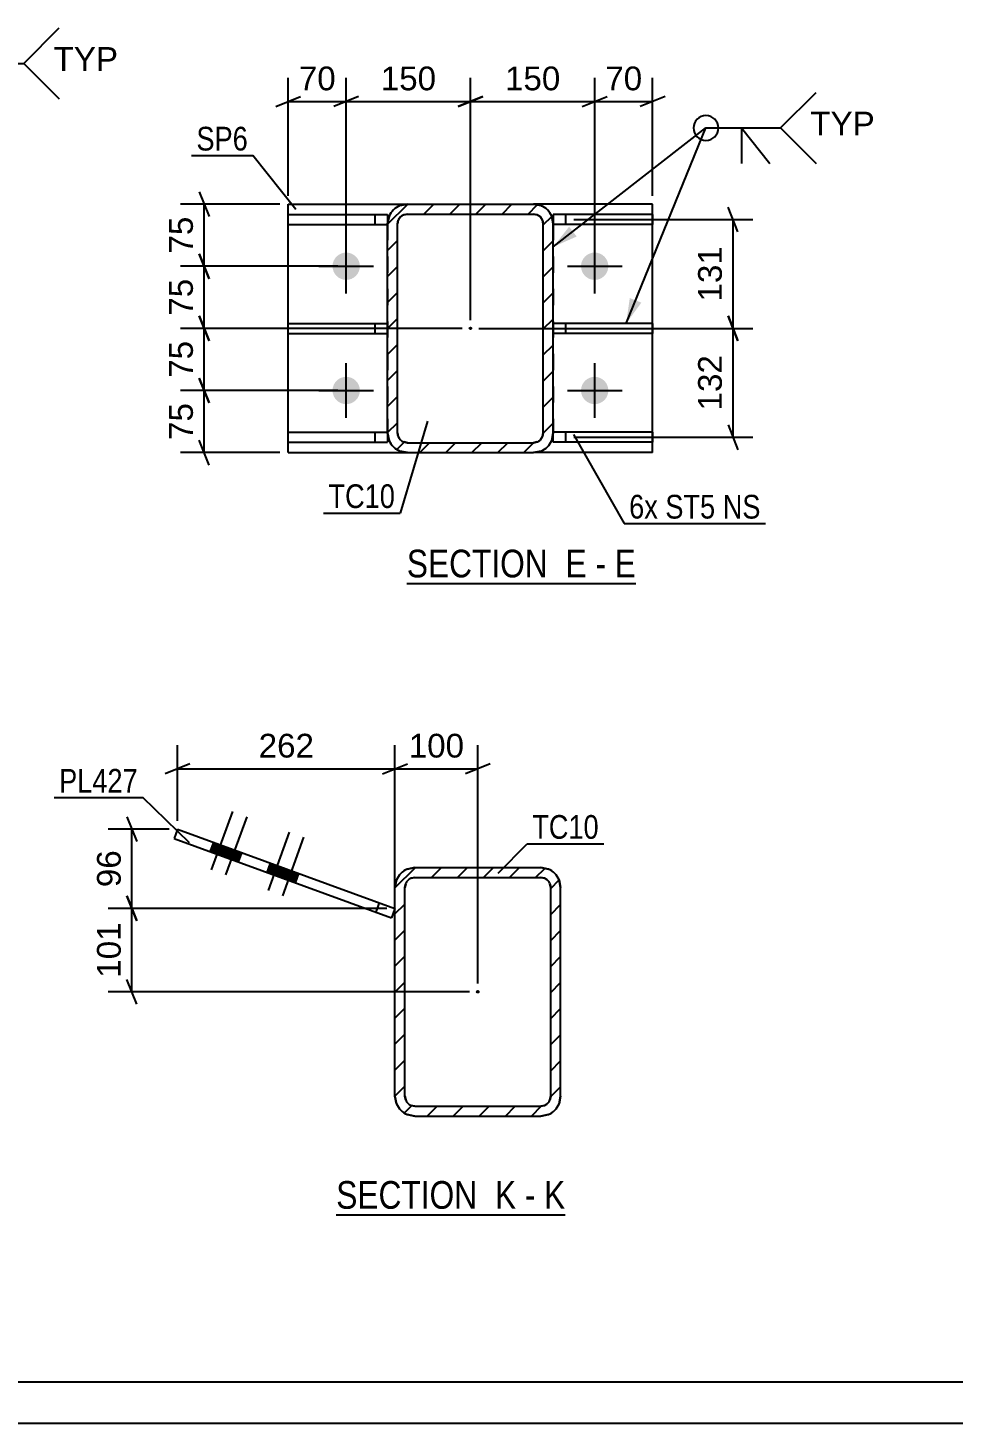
# Model space of a CAD drawing. Header units: millimetres. Extents: x -178 to 663, y -245 to 349.
# Drawn here: x 107.5 to 219.2, y -244.7 to -76.3 of the extents above; entities that cross this region are included whole.
import ezdxf

# ---------------------------------------------------------------- set-up
doc = ezdxf.new("R2010")
doc.units = ezdxf.units.MM
doc.linetypes.add('DXK_LINE_DOT2', pattern=[3.9198, 1.9599, -1.9599])
doc.linetypes.add('DXK_LINE_DOT3', pattern=[5.9187, 2.979, -0.9799, 0.9799, -0.9799])
doc.styles.add('Arial', font='ARIAL.TTF', dxfattribs={"height": 0.2})
doc.styles.add('Arial Narrow', font='ARIALN.TTF', dxfattribs={"height": 0.2})

# ---------------------------------------------------------------- blocks, each defined once
blk = doc.blocks.new('Unknown-339278997-1130')
at = {"color": 5, "linetype": 'Continuous'}
for p, q in [((-173.19, -239.71), (657.81, -239.71)), ((-178.19, -244.71), (662.81, -244.71))]:
    blk.add_line(p, q, dxfattribs=at)
blk = doc.blocks.new('Unknown-339278997-15 - 21309')
at = {"color": 6, "linetype": 'Continuous'}
blk.add_line((153.23, -143.36), (180.88, -143.36), dxfattribs=at)
at = {"color": 0, "linetype": 'Continuous'}
for points in [[(171.34, -142.61), (171.34, -139.11), (153.23, -139.11), (153.23, -142.61)], [(174.95, -142.61), (174.95, -139.11), (172.39, -139.11), (172.39, -142.61)], [(177.27, -142.61), (177.27, -139.11), (176, -139.11), (176, -142.61)], [(180.88, -142.61), (180.88, -139.11), (178.32, -139.11), (178.32, -142.61)]]:
    blk.add_wipeout(points, dxfattribs=at)
at = {"color": 7, "linetype": 'Continuous', "style": 'Arial Narrow'}
for s, p in [('SECTION ', (153.23, -142.61)), ('E', (172.39, -142.61)), ('E', (178.32, -142.61)), ('-', (176, -142.61))]:
    blk.add_text(s, height=3.34, dxfattribs=at).set_placement(p)
blk = doc.blocks.new('Unknown-339278997-26 - 28630')
at = {"color": 6, "linetype": 'Continuous'}
blk.add_line((144.71, -219.58), (172.36, -219.58), dxfattribs=at)
at = {"color": 0, "linetype": 'Continuous'}
for points in [[(162.82, -218.83), (162.82, -215.33), (144.71, -215.33), (144.71, -218.83)], [(166.42, -218.83), (166.42, -215.33), (163.87, -215.33), (163.87, -218.83)], [(168.75, -218.83), (168.75, -215.33), (167.47, -215.33), (167.47, -218.83)], [(172.36, -218.83), (172.36, -215.33), (169.8, -215.33), (169.8, -218.83)]]:
    blk.add_wipeout(points, dxfattribs=at)
at = {"color": 7, "linetype": 'Continuous', "style": 'Arial Narrow'}
for s, p in [('SECTION ', (144.71, -218.83)), ('K', (163.87, -218.83)), ('K', (169.8, -218.83)), ('-', (167.47, -218.83))]:
    blk.add_text(s, height=3.34, dxfattribs=at).set_placement(p)
blk = doc.blocks.new('Part-339278997-21330 - 21309')
at = {"color": 2, "linetype": 'Continuous'}
for p, q in [((182.91, -125.1), (170.91, -125.1)), ((170.91, -126.3), (170.91, -125.15)), ((182.91, -126.3), (170.91, -126.3)), ((182.91, -125.1), (182.91, -126.3))]:
    blk.add_line(p, q, dxfattribs=at)
at = {"color": 7, "linetype": 'DXK_LINE_DOT2'}
for p, q in [((170.91, -125.15), (170.91, -125.1)), ((170.91, -125.1), (170.91, -125.15)), ((172.41, -126.3), (172.41, -125.1))]:
    blk.add_line(p, q, dxfattribs=at)
blk = doc.blocks.new('Part-339278997-21322 - 21309')
at = {"color": 2, "linetype": 'Continuous'}
for p, q in [((138.91, -127.55), (138.91, -97.55)), ((138.91, -97.55), (153.31, -97.55)), ((182.91, -97.55), (168.51, -97.55)), ((182.91, -127.55), (182.91, -97.55)), ((138.91, -127.55), (153.31, -127.55)), ((182.91, -127.55), (168.51, -127.55))]:
    blk.add_line(p, q, dxfattribs=at)
at = {"color": 7, "linetype": 'DXK_LINE_DOT2'}
for p, q in [((153.31, -97.55), (168.51, -97.55)), ((153.31, -127.55), (168.51, -127.55))]:
    blk.add_line(p, q, dxfattribs=at)
blk = doc.blocks.new('Part-339278997-21310 - 21309')
at = {"linetype": 'Continuous'}
h = blk.add_hatch(dxfattribs=at)
h.set_pattern_fill('', scale=0.7, style=0, pattern_type=0)
h.set_pattern_definition([(45, (170.7292, -99.0289), (-1.57154, 1.57154), [])])
h.paths.add_polyline_path([(170.91, -99.95), (170.73, -99.03), (170.21, -98.25), (169.43, -97.73), (168.51, -97.55), (153.31, -97.55), (152.39, -97.73), (151.61, -98.25), (151.09, -99.03), (150.91, -99.95), (150.91, -125.15), (151.09, -126.07), (151.61, -126.84), (152.39, -127.36), (153.31, -127.55), (168.51, -127.55), (169.43, -127.36), (170.21, -126.84), (170.73, -126.07), (170.91, -125.15)])
h.paths.add_polyline_path([(169.62, -125.61), (169.36, -126), (168.97, -126.26), (168.51, -126.35), (153.31, -126.35), (152.85, -126.26), (152.46, -126), (152.2, -125.61), (152.11, -125.15), (152.11, -99.95), (152.2, -99.49), (152.46, -99.1), (152.85, -98.84), (153.31, -98.75), (168.51, -98.75), (168.97, -98.84), (169.36, -99.1), (169.62, -99.49), (169.71, -99.95), (169.71, -125.15)])
blk.add_hatch(color=246, dxfattribs=at).paths.add_polyline_path([(160.91, -112.65, -1), (160.91, -112.45, -1)])
at = {"color": 7, "linetype": 'DXK_LINE_DOT2'}
for p, q in [((152.39, -97.73), (153.31, -97.55)), ((153.31, -97.55), (168.51, -97.55)), ((168.51, -97.55), (169.43, -97.73)), ((150.91, -99.95), (151.09, -99.03)), ((153.31, -98.75), (152.85, -98.84)), ((153.31, -98.75), (168.51, -98.75)), ((168.97, -98.84), (168.51, -98.75)), ((170.73, -99.03), (170.91, -99.95)), ((150.91, -99.95), (150.91, -125.15)), ((152.2, -99.49), (152.11, -99.95)), ((152.11, -125.15), (152.11, -99.95)), ((169.71, -99.95), (169.62, -99.49)), ((169.71, -125.15), (169.71, -99.95)), ((170.91, -99.95), (170.91, -125.15)), ((151.09, -126.07), (150.91, -125.15)), ((152.11, -125.15), (152.2, -125.61)), ((152.85, -126.26), (153.31, -126.35)), ((168.51, -126.35), (168.97, -126.26)), ((169.62, -125.61), (169.71, -125.15)), ((170.91, -125.15), (170.73, -126.07)), ((153.31, -127.55), (152.39, -127.36)), ((153.31, -126.35), (168.51, -126.35)), ((153.31, -127.55), (168.51, -127.55)), ((169.43, -127.36), (168.51, -127.55))]:
    blk.add_line(p, q, dxfattribs=at)
at = {"color": 2, "linetype": 'Continuous'}
for p, q in [((153.31, -97.55), (152.39, -97.73)), ((153.31, -97.55), (168.51, -97.55)), ((169.43, -97.73), (168.51, -97.55)), ((151.09, -99.03), (150.91, -99.95)), ((152.85, -98.84), (153.31, -98.75)), ((153.31, -98.75), (168.51, -98.75)), ((168.51, -98.75), (168.97, -98.84)), ((170.91, -99.95), (170.73, -99.03)), ((150.91, -125.15), (150.91, -99.95)), ((152.11, -99.95), (152.2, -99.49)), ((152.11, -125.15), (152.11, -99.95)), ((169.62, -99.49), (169.71, -99.95)), ((169.71, -125.15), (169.71, -99.95)), ((170.91, -125.15), (170.91, -99.95)), ((150.91, -125.15), (151.09, -126.07)), ((152.2, -125.61), (152.11, -125.15)), ((153.31, -126.35), (152.85, -126.26)), ((168.97, -126.26), (168.51, -126.35)), ((169.71, -125.15), (169.62, -125.61)), ((170.73, -126.07), (170.91, -125.15)), ((152.39, -127.36), (153.31, -127.55)), ((153.31, -126.35), (168.51, -126.35)), ((153.31, -127.55), (168.51, -127.55)), ((168.51, -127.55), (169.43, -127.36))]:
    blk.add_line(p, q, dxfattribs=at)
at = {"color": 7, "linetype": 'DXK_LINE_DOT3'}
blk.add_line((160.91, -112.55), (160.91, -112.55), dxfattribs=at)
at = {"color": 246, "linetype": 'DXK_LINE_DOT2'}
blk.add_line((160.91, -112.55), (160.91, -112.55), dxfattribs=at)
at = {"color": 246, "linetype": 'Continuous'}
blk.add_circle((160.91, -112.55), 0.1, dxfattribs=at)
at = {"color": 7, "linetype": 'DXK_LINE_DOT2'}
for centre, radius, start, end in [((153.31, -99.95), 2.4, 112.5, 157.5), ((153.31, -99.95), 1.2, 112.5, 157.5), ((168.51, -99.95), 1.2, 22.5, 67.5), ((168.51, -99.95), 2.4, 22.5, 67.5), ((153.31, -125.15), 2.4, 202.5, 247.5), ((153.31, -125.15), 1.2, 202.5, 247.5), ((168.51, -125.15), 1.2, 292.5, 337.5), ((168.51, -125.15), 2.4, 292.5, 337.5)]:
    blk.add_arc(centre, radius, start, end, dxfattribs=at)
at = {"color": 2, "linetype": 'Continuous'}
for centre, radius, start, end in [((153.31, -99.95), 2.4, 112.5, 157.5), ((153.31, -99.95), 1.2, 112.5, 157.5), ((168.51, -99.95), 1.2, 22.5, 67.5), ((168.51, -99.95), 2.4, 22.5, 67.5), ((153.31, -125.15), 2.4, 202.5, 247.5), ((153.31, -125.15), 1.2, 202.5, 247.5), ((168.51, -125.15), 1.2, 292.5, 337.5), ((168.51, -125.15), 2.4, 292.5, 337.5)]:
    blk.add_arc(centre, radius, start, end, dxfattribs=at)
blk = doc.blocks.new('Part-339278997-21328 - 21309')
at = {"color": 2, "linetype": 'Continuous'}
for p, q in [((182.91, -111.95), (170.91, -111.95)), ((182.91, -111.95), (182.91, -113.15)), ((182.91, -113.15), (170.91, -113.15))]:
    blk.add_line(p, q, dxfattribs=at)
at = {"color": 7, "linetype": 'DXK_LINE_DOT2'}
for p, q in [((170.91, -111.95), (170.91, -113.15)), ((172.41, -113.15), (172.41, -111.95))]:
    blk.add_line(p, q, dxfattribs=at)
blk = doc.blocks.new('Part-339278997-21329 - 21309')
at = {"color": 2, "linetype": 'Continuous'}
for p, q in [((182.91, -98.8), (170.91, -98.8)), ((170.91, -98.8), (170.91, -99.95)), ((182.91, -98.8), (182.91, -100)), ((182.91, -100), (170.91, -100))]:
    blk.add_line(p, q, dxfattribs=at)
at = {"color": 7, "linetype": 'DXK_LINE_DOT2'}
for p, q in [((172.41, -100), (172.41, -98.8)), ((170.91, -99.95), (170.91, -100))]:
    blk.add_line(p, q, dxfattribs=at)
blk = doc.blocks.new('Part-339278997-21331 - 21309')
at = {"color": 2, "linetype": 'Continuous'}
for p, q in [((138.91, -113.15), (138.91, -111.95)), ((138.91, -111.95), (150.91, -111.95)), ((138.91, -113.15), (150.91, -113.15))]:
    blk.add_line(p, q, dxfattribs=at)
at = {"color": 7, "linetype": 'DXK_LINE_DOT2'}
for p, q in [((149.41, -113.15), (149.41, -111.95)), ((150.91, -111.95), (150.91, -113.15))]:
    blk.add_line(p, q, dxfattribs=at)
blk = doc.blocks.new('Part-339278997-21332 - 21309')
at = {"color": 2, "linetype": 'Continuous'}
for p, q in [((138.91, -100), (138.91, -98.8)), ((138.91, -98.8), (150.91, -98.8)), ((150.91, -98.8), (150.91, -99.95)), ((138.91, -100), (150.91, -100))]:
    blk.add_line(p, q, dxfattribs=at)
at = {"color": 7, "linetype": 'DXK_LINE_DOT2'}
for p, q in [((149.41, -100), (149.41, -98.8)), ((150.91, -99.95), (150.91, -100))]:
    blk.add_line(p, q, dxfattribs=at)
blk = doc.blocks.new('Part-339278997-21333 - 21309')
at = {"color": 2, "linetype": 'Continuous'}
for p, q in [((138.91, -126.3), (138.91, -125.1)), ((138.91, -125.1), (150.91, -125.1)), ((138.91, -126.3), (150.91, -126.3)), ((150.91, -125.15), (150.91, -126.3))]:
    blk.add_line(p, q, dxfattribs=at)
at = {"color": 7, "linetype": 'DXK_LINE_DOT2'}
for p, q in [((149.41, -126.3), (149.41, -125.1)), ((150.91, -125.15), (150.91, -125.1)), ((150.91, -125.1), (150.91, -125.15))]:
    blk.add_line(p, q, dxfattribs=at)
blk = doc.blocks.new('Bolt-339278997-21413 - 21309')
at = {"linetype": 'Continuous'}
for points in [[(144.26, -105.05, -1), (147.56, -105.05, -1)], [(174.26, -105.05, -1), (177.56, -105.05, -1)], [(144.26, -120.05, -1), (147.56, -120.05, -1)], [(174.26, -120.05, -1), (177.56, -120.05, -1)]]:
    blk.add_hatch(color=1, dxfattribs=at).paths.add_polyline_path(points)
at = {"color": 1, "linetype": 'Continuous'}
for p, q in [((145.91, -108.35), (145.91, -101.75)), ((175.91, -108.35), (175.91, -101.75)), ((142.61, -105.05), (149.21, -105.05)), ((172.61, -105.05), (179.21, -105.05)), ((145.91, -123.35), (145.91, -116.75)), ((175.91, -123.35), (175.91, -116.75)), ((142.61, -120.05), (149.21, -120.05)), ((172.61, -120.05), (179.21, -120.05))]:
    blk.add_line(p, q, dxfattribs=at)
blk = doc.blocks.new('Part-339278997-28631 - 28630')
at = {"linetype": 'Continuous'}
h = blk.add_hatch(dxfattribs=at)
h.set_pattern_fill('', scale=0.7, style=0, pattern_type=0)
h.set_pattern_definition([(45, (151.8028, -205.2445), (-1.57154, 1.57154), [])])
h.paths.add_polyline_path([(151.8, -180.04), (151.8, -205.24), (151.99, -206.16), (152.51, -206.94), (153.28, -207.46), (154.2, -207.64), (169.4, -207.64), (170.32, -207.46), (171.1, -206.94), (171.62, -206.16), (171.8, -205.24), (171.8, -180.04), (171.62, -179.13), (171.1, -178.35), (170.32, -177.83), (169.4, -177.64), (154.2, -177.64), (153.28, -177.83), (152.51, -178.35), (151.99, -179.13)])
h.paths.add_polyline_path([(153.35, -179.2), (153.74, -178.94), (154.2, -178.84), (169.4, -178.84), (169.86, -178.94), (170.25, -179.2), (170.51, -179.59), (170.6, -180.04), (170.6, -205.24), (170.51, -205.7), (170.25, -206.09), (169.86, -206.35), (169.4, -206.44), (154.2, -206.44), (153.74, -206.35), (153.35, -206.09), (153.09, -205.7), (153, -205.24), (153, -180.04), (153.09, -179.59)])
blk.add_hatch(color=246, dxfattribs=at).paths.add_polyline_path([(161.8, -192.74, -1), (161.8, -192.54, -1)])
at = {"color": 7, "linetype": 'DXK_LINE_DOT2'}
for p, q in [((153.28, -177.83), (154.2, -177.64)), ((154.2, -177.64), (169.4, -177.64)), ((169.4, -177.64), (170.32, -177.83)), ((151.8, -180.04), (151.99, -179.13)), ((151.8, -205.24), (151.8, -180.04)), ((153.09, -179.59), (153, -180.04)), ((153, -205.24), (153, -180.04)), ((154.2, -178.84), (153.74, -178.94)), ((154.2, -178.84), (169.4, -178.84)), ((169.86, -178.94), (169.4, -178.84)), ((170.6, -180.04), (170.51, -179.59)), ((170.6, -205.24), (170.6, -180.04)), ((171.62, -179.13), (171.8, -180.04)), ((171.8, -205.24), (171.8, -180.04)), ((151.99, -206.16), (151.8, -205.24)), ((153, -205.24), (153.09, -205.7)), ((170.51, -205.7), (170.6, -205.24)), ((171.8, -205.24), (171.62, -206.16)), ((153.74, -206.35), (154.2, -206.44)), ((154.2, -206.44), (169.4, -206.44)), ((169.4, -206.44), (169.86, -206.35)), ((154.2, -207.64), (153.28, -207.46)), ((154.2, -207.64), (169.4, -207.64)), ((170.32, -207.46), (169.4, -207.64))]:
    blk.add_line(p, q, dxfattribs=at)
at = {"color": 2, "linetype": 'Continuous'}
for p, q in [((154.2, -177.64), (153.28, -177.83)), ((154.2, -177.64), (169.4, -177.64)), ((170.32, -177.83), (169.4, -177.64)), ((151.99, -179.13), (151.8, -180.04)), ((151.8, -205.24), (151.8, -180.04)), ((153, -180.04), (153.09, -179.59)), ((153, -205.24), (153, -180.04)), ((153.74, -178.94), (154.2, -178.84)), ((154.2, -178.84), (169.4, -178.84)), ((169.4, -178.84), (169.86, -178.94)), ((170.51, -179.59), (170.6, -180.04)), ((170.6, -205.24), (170.6, -180.04)), ((171.8, -180.04), (171.62, -179.13)), ((171.8, -205.24), (171.8, -180.04)), ((151.8, -205.24), (151.99, -206.16)), ((153.09, -205.7), (153, -205.24)), ((170.6, -205.24), (170.51, -205.7)), ((171.62, -206.16), (171.8, -205.24)), ((154.2, -206.44), (153.74, -206.35)), ((154.2, -206.44), (169.4, -206.44)), ((169.86, -206.35), (169.4, -206.44)), ((153.28, -207.46), (154.2, -207.64)), ((154.2, -207.64), (169.4, -207.64)), ((169.4, -207.64), (170.32, -207.46))]:
    blk.add_line(p, q, dxfattribs=at)
at = {"color": 7, "linetype": 'DXK_LINE_DOT3'}
blk.add_line((161.8, -192.64), (161.8, -192.64), dxfattribs=at)
at = {"color": 246, "linetype": 'DXK_LINE_DOT2'}
blk.add_line((161.8, -192.64), (161.8, -192.64), dxfattribs=at)
at = {"color": 246, "linetype": 'Continuous'}
blk.add_circle((161.8, -192.64), 0.1, dxfattribs=at)
at = {"color": 7, "linetype": 'DXK_LINE_DOT2'}
for centre, radius, start, end in [((154.2, -180.04), 2.4, 112.5, 157.5), ((169.4, -180.04), 2.4, 22.5, 67.5), ((154.2, -180.04), 1.2, 112.5, 157.5), ((169.4, -180.04), 1.2, 22.5, 67.5), ((154.2, -205.24), 2.4, 202.5, 247.5), ((154.2, -205.24), 1.2, 202.5, 247.5), ((169.4, -205.24), 1.2, 292.5, 337.5), ((169.4, -205.24), 2.4, 292.5, 337.5)]:
    blk.add_arc(centre, radius, start, end, dxfattribs=at)
at = {"color": 2, "linetype": 'Continuous'}
for centre, radius, start, end in [((154.2, -180.04), 2.4, 112.5, 157.5), ((169.4, -180.04), 2.4, 22.5, 67.5), ((154.2, -180.04), 1.2, 112.5, 157.5), ((169.4, -180.04), 1.2, 22.5, 67.5), ((154.2, -205.24), 2.4, 202.5, 247.5), ((154.2, -205.24), 1.2, 202.5, 247.5), ((169.4, -205.24), 1.2, 292.5, 337.5), ((169.4, -205.24), 2.4, 292.5, 337.5)]:
    blk.add_arc(centre, radius, start, end, dxfattribs=at)
blk = doc.blocks.new('Part-339278997-28703 - 28630')
at = {"color": 2, "linetype": 'Continuous'}
for p, q in [((125.55, -173.01), (125.14, -174.14)), ((125.55, -173.01), (151.8, -182.57)), ((125.14, -174.14), (151.39, -183.7)), ((139.72, -179.45), (140.13, -178.32)), ((151.8, -182.57), (151.39, -183.7))]:
    blk.add_line(p, q, dxfattribs=at)
at = {"color": 7, "linetype": 'DXK_LINE_DOT2'}
blk.add_line((149.51, -183.01), (149.92, -181.88), dxfattribs=at)
blk = doc.blocks.new('Bolt-339278997-28740 - 28630')
at = {"linetype": 'Continuous'}
for points in [[(129.5, -175.73), (131.19, -176.34), (131.6, -175.22), (129.91, -174.6)], [(131.23, -176.36), (132.92, -176.97), (133.33, -175.85), (131.64, -175.23)], [(136.36, -178.23), (138.05, -178.84), (138.46, -177.71), (136.77, -177.1)], [(138.09, -178.85), (139.78, -179.47), (140.19, -178.34), (138.5, -177.73)]]:
    blk.add_hatch(color=1, dxfattribs=at).paths.add_polyline_path(points)
at = {"color": 1, "linetype": 'Continuous'}
for p, q in [((129.66, -177.92), (132.22, -170.87)), ((131.39, -178.54), (133.95, -171.5)), ((136.52, -180.41), (139.08, -173.36)), ((129.5, -175.73), (129.91, -174.6)), ((138.25, -181.04), (140.81, -173.99)), ((131.19, -176.34), (131.6, -175.22)), ((131.23, -176.36), (131.64, -175.23)), ((132.92, -176.97), (133.33, -175.85)), ((136.36, -178.23), (136.77, -177.1)), ((138.05, -178.84), (138.46, -177.71)), ((138.09, -178.85), (138.5, -177.73)), ((139.78, -179.47), (140.19, -178.34))]:
    blk.add_line(p, q, dxfattribs=at)
blk = doc.blocks.new('StraightDimension-339278997-25550 - 21309')
at = {"color": 7, "linetype": 'Continuous'}
for p, q in [((160.91, -111.55), (160.91, -82.31)), ((175.91, -104.05), (175.91, -82.31)), ((162.41, -84.56), (159.41, -85.76)), ((160.91, -85.16), (175.91, -85.16)), ((174.41, -85.76), (177.41, -84.56))]:
    blk.add_line(p, q, dxfattribs=at)
at = {"color": 0}
blk.add_wipeout([(172.35, -84.41), (172.35, -80.21), (164.48, -80.21), (164.48, -84.41)], dxfattribs=at)
at = {"color": 3, "style": 'Arial'}
blk.add_text('150', height=2.865, dxfattribs=at).set_placement((165.08, -83.81))
blk = doc.blocks.new('StraightDimension-339278997-25625 - 21309')
at = {"color": 7, "linetype": 'Continuous'}
for p, q in [((128.15, -111.05), (129.35, -114.05)), ((159.91, -112.55), (125.9, -112.55)), ((128.75, -120.05), (128.75, -112.55)), ((129.35, -121.55), (128.15, -118.55)), ((144.91, -120.05), (125.9, -120.05))]:
    blk.add_line(p, q, dxfattribs=at)
at = {"color": 0}
blk.add_wipeout([(128, -113.47), (123.8, -113.47), (123.8, -119.12), (128, -119.12)], dxfattribs=at)
at = {"color": 3, "style": 'Arial'}
blk.add_text('75', height=2.865, rotation=90.0002, dxfattribs=at).set_placement((127.4, -118.52))
blk = doc.blocks.new('StraightDimension-339278997-25624 - 21309')
at = {"color": 7, "linetype": 'Continuous'}
for p, q in [((128.15, -103.55), (129.35, -106.55)), ((144.91, -105.05), (125.9, -105.05)), ((128.75, -112.55), (128.75, -105.05)), ((129.35, -114.05), (128.15, -111.05)), ((159.91, -112.55), (125.9, -112.55))]:
    blk.add_line(p, q, dxfattribs=at)
at = {"color": 0}
blk.add_wipeout([(128, -105.97), (123.8, -105.97), (123.8, -111.62), (128, -111.62)], dxfattribs=at)
at = {"color": 3, "style": 'Arial'}
blk.add_text('75', height=2.865, rotation=90.0002, dxfattribs=at).set_placement((127.4, -111.02))
blk = doc.blocks.new('StraightDimension-339278997-25626 - 21309')
at = {"color": 7, "linetype": 'Continuous'}
for p, q in [((128.15, -118.55), (129.35, -121.55)), ((144.91, -120.05), (125.9, -120.05)), ((128.75, -127.55), (128.75, -120.05)), ((129.35, -129.05), (128.15, -126.05)), ((137.91, -127.55), (125.9, -127.55))]:
    blk.add_line(p, q, dxfattribs=at)
at = {"color": 0}
blk.add_wipeout([(128, -120.97), (123.8, -120.97), (123.8, -126.62), (128, -126.62)], dxfattribs=at)
at = {"color": 3, "style": 'Arial'}
blk.add_text('75', height=2.865, rotation=90.0002, dxfattribs=at).set_placement((127.4, -126.02))
blk = doc.blocks.new('StraightDimension-339278997-25549 - 21309')
at = {"color": 7, "linetype": 'Continuous'}
for p, q in [((175.91, -104.05), (175.91, -82.31)), ((182.91, -96.55), (182.91, -82.31)), ((174.41, -85.76), (177.41, -84.56)), ((175.91, -85.16), (182.91, -85.16)), ((184.41, -84.56), (181.41, -85.76))]:
    blk.add_line(p, q, dxfattribs=at)
at = {"color": 0}
blk.add_wipeout([(182.24, -84.41), (182.24, -80.21), (176.59, -80.21), (176.59, -84.41)], dxfattribs=at)
at = {"color": 3, "style": 'Arial'}
blk.add_text('70', height=2.865, dxfattribs=at).set_placement((177.19, -83.81))
blk = doc.blocks.new('StraightDimension-339278997-25551 - 21309')
at = {"color": 7, "linetype": 'Continuous'}
for p, q in [((145.91, -104.05), (145.91, -82.31)), ((160.91, -111.55), (160.91, -82.31)), ((147.41, -84.56), (144.41, -85.76)), ((145.91, -85.16), (160.91, -85.16)), ((159.41, -85.76), (162.41, -84.56))]:
    blk.add_line(p, q, dxfattribs=at)
at = {"color": 0}
blk.add_wipeout([(157.35, -84.41), (157.35, -80.21), (149.48, -80.21), (149.48, -84.41)], dxfattribs=at)
at = {"color": 3, "style": 'Arial'}
blk.add_text('150', height=2.865, dxfattribs=at).set_placement((150.08, -83.81))
blk = doc.blocks.new('StraightDimension-339278997-25552 - 21309')
at = {"color": 7, "linetype": 'Continuous'}
for p, q in [((138.91, -96.55), (138.91, -82.31)), ((145.91, -104.05), (145.91, -82.31)), ((137.41, -85.76), (140.41, -84.56)), ((138.91, -85.16), (145.91, -85.16)), ((147.41, -84.56), (144.41, -85.76))]:
    blk.add_line(p, q, dxfattribs=at)
at = {"color": 0}
blk.add_wipeout([(145.24, -84.41), (145.24, -80.21), (139.59, -80.21), (139.59, -84.41)], dxfattribs=at)
at = {"color": 3, "style": 'Arial'}
blk.add_text('70', height=2.865, dxfattribs=at).set_placement((140.19, -83.81))
blk = doc.blocks.new('StraightDimension-339278997-25623 - 21309')
at = {"color": 7, "linetype": 'Continuous'}
for p, q in [((137.91, -97.55), (125.9, -97.55)), ((128.15, -96.05), (129.35, -99.05)), ((128.75, -105.05), (128.75, -97.55)), ((129.35, -106.55), (128.15, -103.55)), ((144.91, -105.05), (125.9, -105.05))]:
    blk.add_line(p, q, dxfattribs=at)
at = {"color": 0}
blk.add_wipeout([(128, -98.47), (123.8, -98.47), (123.8, -104.12), (128, -104.12)], dxfattribs=at)
at = {"color": 3, "style": 'Arial'}
blk.add_text('75', height=2.865, rotation=90.0002, dxfattribs=at).set_placement((127.4, -103.52))
blk = doc.blocks.new('StraightDimension-339278997-25666 - 21309')
at = {"color": 7, "linetype": 'Continuous'}
for p, q in [((193.21, -100.9), (192.01, -97.9)), ((173.41, -99.4), (195.01, -99.4)), ((192.61, -112.55), (192.61, -99.4)), ((192.01, -111.05), (193.21, -114.05)), ((161.91, -112.55), (195.01, -112.55))]:
    blk.add_line(p, q, dxfattribs=at)
at = {"color": 0}
blk.add_wipeout([(191.86, -102.04), (187.66, -102.04), (187.66, -109.91), (191.86, -109.91)], dxfattribs=at)
at = {"color": 3, "style": 'Arial'}
blk.add_text('131', height=2.865, rotation=90.0002, dxfattribs=at).set_placement((191.26, -109.31))
blk = doc.blocks.new('StraightDimension-339278997-25667 - 21309')
at = {"color": 7, "linetype": 'Continuous'}
for p, q in [((193.21, -114.05), (192.01, -111.05)), ((161.91, -112.55), (195.01, -112.55)), ((192.61, -125.7), (192.61, -112.55)), ((192.01, -124.2), (193.21, -127.2)), ((173.41, -125.7), (195.01, -125.7))]:
    blk.add_line(p, q, dxfattribs=at)
at = {"color": 0}
blk.add_wipeout([(191.86, -115.19), (187.66, -115.19), (187.66, -123.06), (191.86, -123.06)], dxfattribs=at)
at = {"color": 3, "style": 'Arial'}
blk.add_text('132', height=2.865, rotation=90.0002, dxfattribs=at).set_placement((191.26, -122.46))
blk = doc.blocks.new('StraightDimension-339278997-29256 - 28630')
at = {"color": 7, "linetype": 'Continuous'}
for p, q in [((151.8, -181.57), (151.8, -162.86)), ((161.8, -191.64), (161.8, -162.86)), ((150.3, -166.31), (153.3, -165.11)), ((151.8, -165.71), (161.8, -165.71)), ((163.3, -165.11), (160.3, -166.31))]:
    blk.add_line(p, q, dxfattribs=at)
at = {"color": 0}
blk.add_wipeout([(160.73, -164.96), (160.73, -160.76), (152.86, -160.76), (152.86, -164.96)], dxfattribs=at)
at = {"color": 3, "style": 'Arial'}
blk.add_text('100', height=2.865, dxfattribs=at).set_placement((153.46, -164.36))
blk = doc.blocks.new('StraightDimension-339278997-29235 - 28630')
at = {"color": 7, "linetype": 'Continuous'}
for p, q in [((119.44, -181.07), (120.64, -184.07)), ((150.8, -182.57), (117.19, -182.57)), ((120.04, -192.64), (120.04, -182.57)), ((120.64, -194.14), (119.44, -191.14)), ((160.8, -192.64), (117.19, -192.64))]:
    blk.add_line(p, q, dxfattribs=at)
at = {"color": 0}
blk.add_wipeout([(119.29, -183.67), (115.09, -183.67), (115.09, -191.54), (119.29, -191.54)], dxfattribs=at)
at = {"color": 3, "style": 'Arial'}
blk.add_text('101', height=2.865, rotation=90.0002, dxfattribs=at).set_placement((118.69, -190.94))
blk = doc.blocks.new('StraightDimension-339278997-29234 - 28630')
at = {"color": 7, "linetype": 'Continuous'}
for p, q in [((119.44, -171.51), (120.64, -174.51)), ((124.55, -173.01), (117.19, -173.01)), ((120.04, -182.57), (120.04, -173.01)), ((120.64, -184.07), (119.44, -181.07)), ((150.8, -182.57), (117.19, -182.57))]:
    blk.add_line(p, q, dxfattribs=at)
at = {"color": 0}
blk.add_wipeout([(119.29, -174.97), (115.09, -174.97), (115.09, -180.61), (119.29, -180.61)], dxfattribs=at)
at = {"color": 3, "style": 'Arial'}
blk.add_text('96', height=2.865, rotation=90.0002, dxfattribs=at).set_placement((118.69, -180.01))
blk = doc.blocks.new('StraightDimension-339278997-29257 - 28630')
at = {"color": 7, "linetype": 'Continuous'}
for p, q in [((125.55, -172.01), (125.55, -162.86)), ((151.8, -181.57), (151.8, -162.86)), ((127.05, -165.11), (124.05, -166.31)), ((125.55, -165.71), (151.8, -165.71)), ((150.3, -166.31), (153.3, -165.11))]:
    blk.add_line(p, q, dxfattribs=at)
at = {"color": 0}
blk.add_wipeout([(142.61, -164.96), (142.61, -160.76), (134.74, -160.76), (134.74, -164.96)], dxfattribs=at)
at = {"color": 3, "style": 'Arial'}
blk.add_text('262', height=2.865, dxfattribs=at).set_placement((135.34, -164.36))
blk = doc.blocks.new('WeldMark-339278997-25498 - 21122')
at = {"linetype": 'Continuous'}
for points in [[(82.04, -94.96), (79.27, -96.32), (81.08, -93.81)], [(89.26, -104.99), (87.47, -107.51), (87.86, -104.44)]]:
    blk.add_hatch(color=30, dxfattribs=at).paths.add_polyline_path(points)
at = {"color": 30, "linetype": 'Continuous'}
for p, q in [((79.27, -96.32), (97.98, -80.56)), ((87.47, -107.51), (97.98, -80.56)), ((97.98, -80.56), (106.98, -80.56))]:
    blk.add_line(p, q, dxfattribs=at)
at = {"color": 3, "linetype": 'Continuous'}
for q in [(105.7, -84.85), (102.27, -84.85)]:
    blk.add_line((102.27, -80.56), q, dxfattribs=at)
for start, end in [(90, 270), (270, 90)]:
    blk.add_arc((97.98, -80.56), 1.5, start, end, dxfattribs=at)
at = {"color": 0, "linetype": 'Continuous'}
blk.add_wipeout([(118.36, -81.46), (118.36, -78.46), (110.58, -78.46), (110.58, -81.46)], dxfattribs=at)
blk.add_wipeout([(118.36, -81.46), (118.36, -78.46), (110.58, -78.46), (110.58, -81.46)], dxfattribs=at)
at = {"color": 3, "linetype": 'Continuous'}
for q in [(111.27, -76.28), (111.27, -84.85)]:
    blk.add_line((106.98, -80.56), q, dxfattribs=at)
at = {"color": 3, "linetype": 'Continuous', "style": 'Arial'}
blk.add_text('TYP', height=2.865, dxfattribs=at).set_placement((110.58, -81.46))
blk = doc.blocks.new('Mark-339278997-25683 - 21309')
at = {"color": 0}
blk.add_wipeout([(134.04, -91.08), (134.04, -88.08), (127.83, -88.08), (127.83, -91.08)], dxfattribs=at)
blk.add_wipeout([(134.04, -91.08), (134.04, -88.08), (127.83, -88.08), (127.83, -91.08)], dxfattribs=at)
at = {"color": 30, "linetype": 'Continuous'}
for p in [(127.23, -91.68), (139.84, -98.2)]:
    blk.add_line(p, (134.64, -91.68), dxfattribs=at)
at = {"color": 3, "style": 'Arial Narrow'}
blk.add_text('SP6', height=2.863, dxfattribs=at).set_placement((127.83, -91.08))
blk = doc.blocks.new('MarkSet-339278997-25535 - 21309')
at = {"color": 0}
for points in [[(183.54, -135.51), (183.54, -132.51), (180.07, -132.51), (180.07, -135.51)], [(190.47, -135.51), (190.47, -132.51), (184.44, -132.51), (184.44, -135.51)], [(195.94, -135.51), (195.94, -132.51), (191.37, -132.51), (191.37, -135.51)]]:
    blk.add_wipeout(points, dxfattribs=at)
for points in [[(183.54, -135.51), (183.54, -132.51), (180.07, -132.51), (180.07, -135.51)], [(190.47, -135.51), (190.47, -132.51), (184.44, -132.51), (184.44, -135.51)], [(195.94, -135.51), (195.94, -132.51), (191.37, -132.51), (191.37, -135.51)]]:
    blk.add_wipeout(points, dxfattribs=at)
at = {"color": 30, "linetype": 'Continuous'}
for p, q in [((173.34, -125.37), (179.47, -136.11)), ((179.47, -136.11), (196.54, -136.11))]:
    blk.add_line(p, q, dxfattribs=at)
at = {"color": 3, "style": 'Arial Narrow'}
for s, p in [('6x', (180.07, -135.51)), ('ST5', (184.44, -135.51)), ('NS', (191.37, -135.51))]:
    blk.add_text(s, height=2.863, dxfattribs=at).set_placement(p)
blk = doc.blocks.new('Mark-339278997-25680 - 21309')
at = {"color": 0}
blk.add_wipeout([(151.81, -134.24), (151.81, -131.24), (143.77, -131.24), (143.77, -134.24)], dxfattribs=at)
blk.add_wipeout([(151.81, -134.24), (151.81, -131.24), (143.77, -131.24), (143.77, -134.24)], dxfattribs=at)
at = {"color": 30, "linetype": 'Continuous'}
for p in [(155.73, -123.74), (143.17, -134.84)]:
    blk.add_line(p, (152.41, -134.84), dxfattribs=at)
at = {"color": 3, "style": 'Arial Narrow'}
blk.add_text('TC10', height=2.863, dxfattribs=at).set_placement((143.77, -134.24))
blk = doc.blocks.new('WeldMark-339278997-25712 - 21309')
at = {"linetype": 'Continuous'}
for points in [[(173.74, -101.46), (170.91, -102.71), (172.82, -100.28)], [(181.54, -109.45), (179.71, -111.95), (180.15, -108.89)]]:
    blk.add_hatch(color=30, dxfattribs=at).paths.add_polyline_path(points)
at = {"color": 30, "linetype": 'Continuous'}
for p, q in [((170.91, -102.71), (189.34, -88.36)), ((179.71, -111.95), (189.34, -88.36)), ((189.34, -88.36), (198.34, -88.36))]:
    blk.add_line(p, q, dxfattribs=at)
at = {"color": 3, "linetype": 'Continuous'}
for q in [(197.06, -92.65), (193.63, -92.65)]:
    blk.add_line((193.63, -88.36), q, dxfattribs=at)
for start, end in [(90, 270), (270, 90)]:
    blk.add_arc((189.34, -88.36), 1.5, start, end, dxfattribs=at)
at = {"color": 0, "linetype": 'Continuous'}
blk.add_wipeout([(209.72, -89.26), (209.72, -86.26), (201.94, -86.26), (201.94, -89.26)], dxfattribs=at)
blk.add_wipeout([(209.72, -89.26), (209.72, -86.26), (201.94, -86.26), (201.94, -89.26)], dxfattribs=at)
at = {"color": 3, "linetype": 'Continuous'}
for q in [(202.63, -84.08), (202.63, -92.65)]:
    blk.add_line((198.34, -88.36), q, dxfattribs=at)
at = {"color": 3, "linetype": 'Continuous', "style": 'Arial'}
blk.add_text('TYP', height=2.865, dxfattribs=at).set_placement((201.94, -89.26))
blk = doc.blocks.new('Mark-339278997-29296 - 28630')
at = {"color": 0}
blk.add_wipeout([(176.41, -174.17), (176.41, -171.17), (168.37, -171.17), (168.37, -174.17)], dxfattribs=at)
blk.add_wipeout([(176.41, -174.17), (176.41, -171.17), (168.37, -171.17), (168.37, -174.17)], dxfattribs=at)
at = {"color": 30, "linetype": 'Continuous'}
for p, q in [((164.24, -178.31), (167.77, -174.77)), ((167.77, -174.77), (177.01, -174.77))]:
    blk.add_line(p, q, dxfattribs=at)
at = {"color": 3, "style": 'Arial Narrow'}
blk.add_text('TC10', height=2.863, dxfattribs=at).set_placement((168.37, -174.17))
blk = doc.blocks.new('Mark-339278997-29299 - 28630')
at = {"color": 0}
blk.add_wipeout([(120.75, -168.6), (120.75, -165.6), (111.25, -165.6), (111.25, -168.6)], dxfattribs=at)
blk.add_wipeout([(120.75, -168.6), (120.75, -165.6), (111.25, -165.6), (111.25, -168.6)], dxfattribs=at)
at = {"color": 30, "linetype": 'Continuous'}
for p in [(110.65, -169.2), (126.99, -174.64)]:
    blk.add_line(p, (121.35, -169.2), dxfattribs=at)
at = {"color": 3, "style": 'Arial Narrow'}
blk.add_text('PL427', height=2.863, dxfattribs=at).set_placement((111.25, -168.6))

msp = doc.modelspace()

# ---------------------------------------------------------------- block references
for name in ['Unknown-339278997-1130', 'Part-339278997-21322 - 21309', 'Part-339278997-21310 - 21309', 'Part-339278997-21332 - 21309', 'Part-339278997-21329 - 21309', 'Bolt-339278997-21413 - 21309', 'Part-339278997-21331 - 21309', 'Part-339278997-21328 - 21309', 'Part-339278997-21333 - 21309', 'Part-339278997-21330 - 21309', 'Bolt-339278997-28740 - 28630', 'Part-339278997-28703 - 28630', 'Part-339278997-28631 - 28630']:
    msp.add_blockref(name, (0, 0))

# ---------------------------------------------------------------- next in the draw order: block references
for name in ['WeldMark-339278997-25498 - 21122', 'StraightDimension-339278997-25550 - 21309', 'Unknown-339278997-15 - 21309', 'StraightDimension-339278997-29256 - 28630', 'Mark-339278997-29296 - 28630', 'Unknown-339278997-26 - 28630']:
    msp.add_blockref(name, (0, 0))

# ---------------------------------------------------------------- next in the draw order: block references
for name in ['StraightDimension-339278997-25549 - 21309', 'StraightDimension-339278997-25625 - 21309', 'StraightDimension-339278997-29235 - 28630']:
    msp.add_blockref(name, (0, 0))

# ---------------------------------------------------------------- next in the draw order: block references
for name in ['StraightDimension-339278997-25624 - 21309', 'StraightDimension-339278997-25626 - 21309', 'StraightDimension-339278997-29234 - 28630']:
    msp.add_blockref(name, (0, 0))

# ---------------------------------------------------------------- next in the draw order: block references
for name in ['StraightDimension-339278997-25551 - 21309', 'Mark-339278997-25680 - 21309', 'StraightDimension-339278997-29257 - 28630']:
    msp.add_blockref(name, (0, 0))

# ---------------------------------------------------------------- next in the draw order: block references
for name in ['StraightDimension-339278997-25552 - 21309', 'StraightDimension-339278997-25666 - 21309', 'Mark-339278997-29299 - 28630']:
    msp.add_blockref(name, (0, 0))

# ---------------------------------------------------------------- next in the draw order: block references
for name in ['StraightDimension-339278997-25623 - 21309', 'StraightDimension-339278997-25667 - 21309']:
    msp.add_blockref(name, (0, 0))

# ---------------------------------------------------------------- next in the draw order: block references
for name in ['WeldMark-339278997-25712 - 21309', 'Mark-339278997-25683 - 21309', 'MarkSet-339278997-25535 - 21309']:
    msp.add_blockref(name, (0, 0))

doc.saveas('drawing.dxf')
